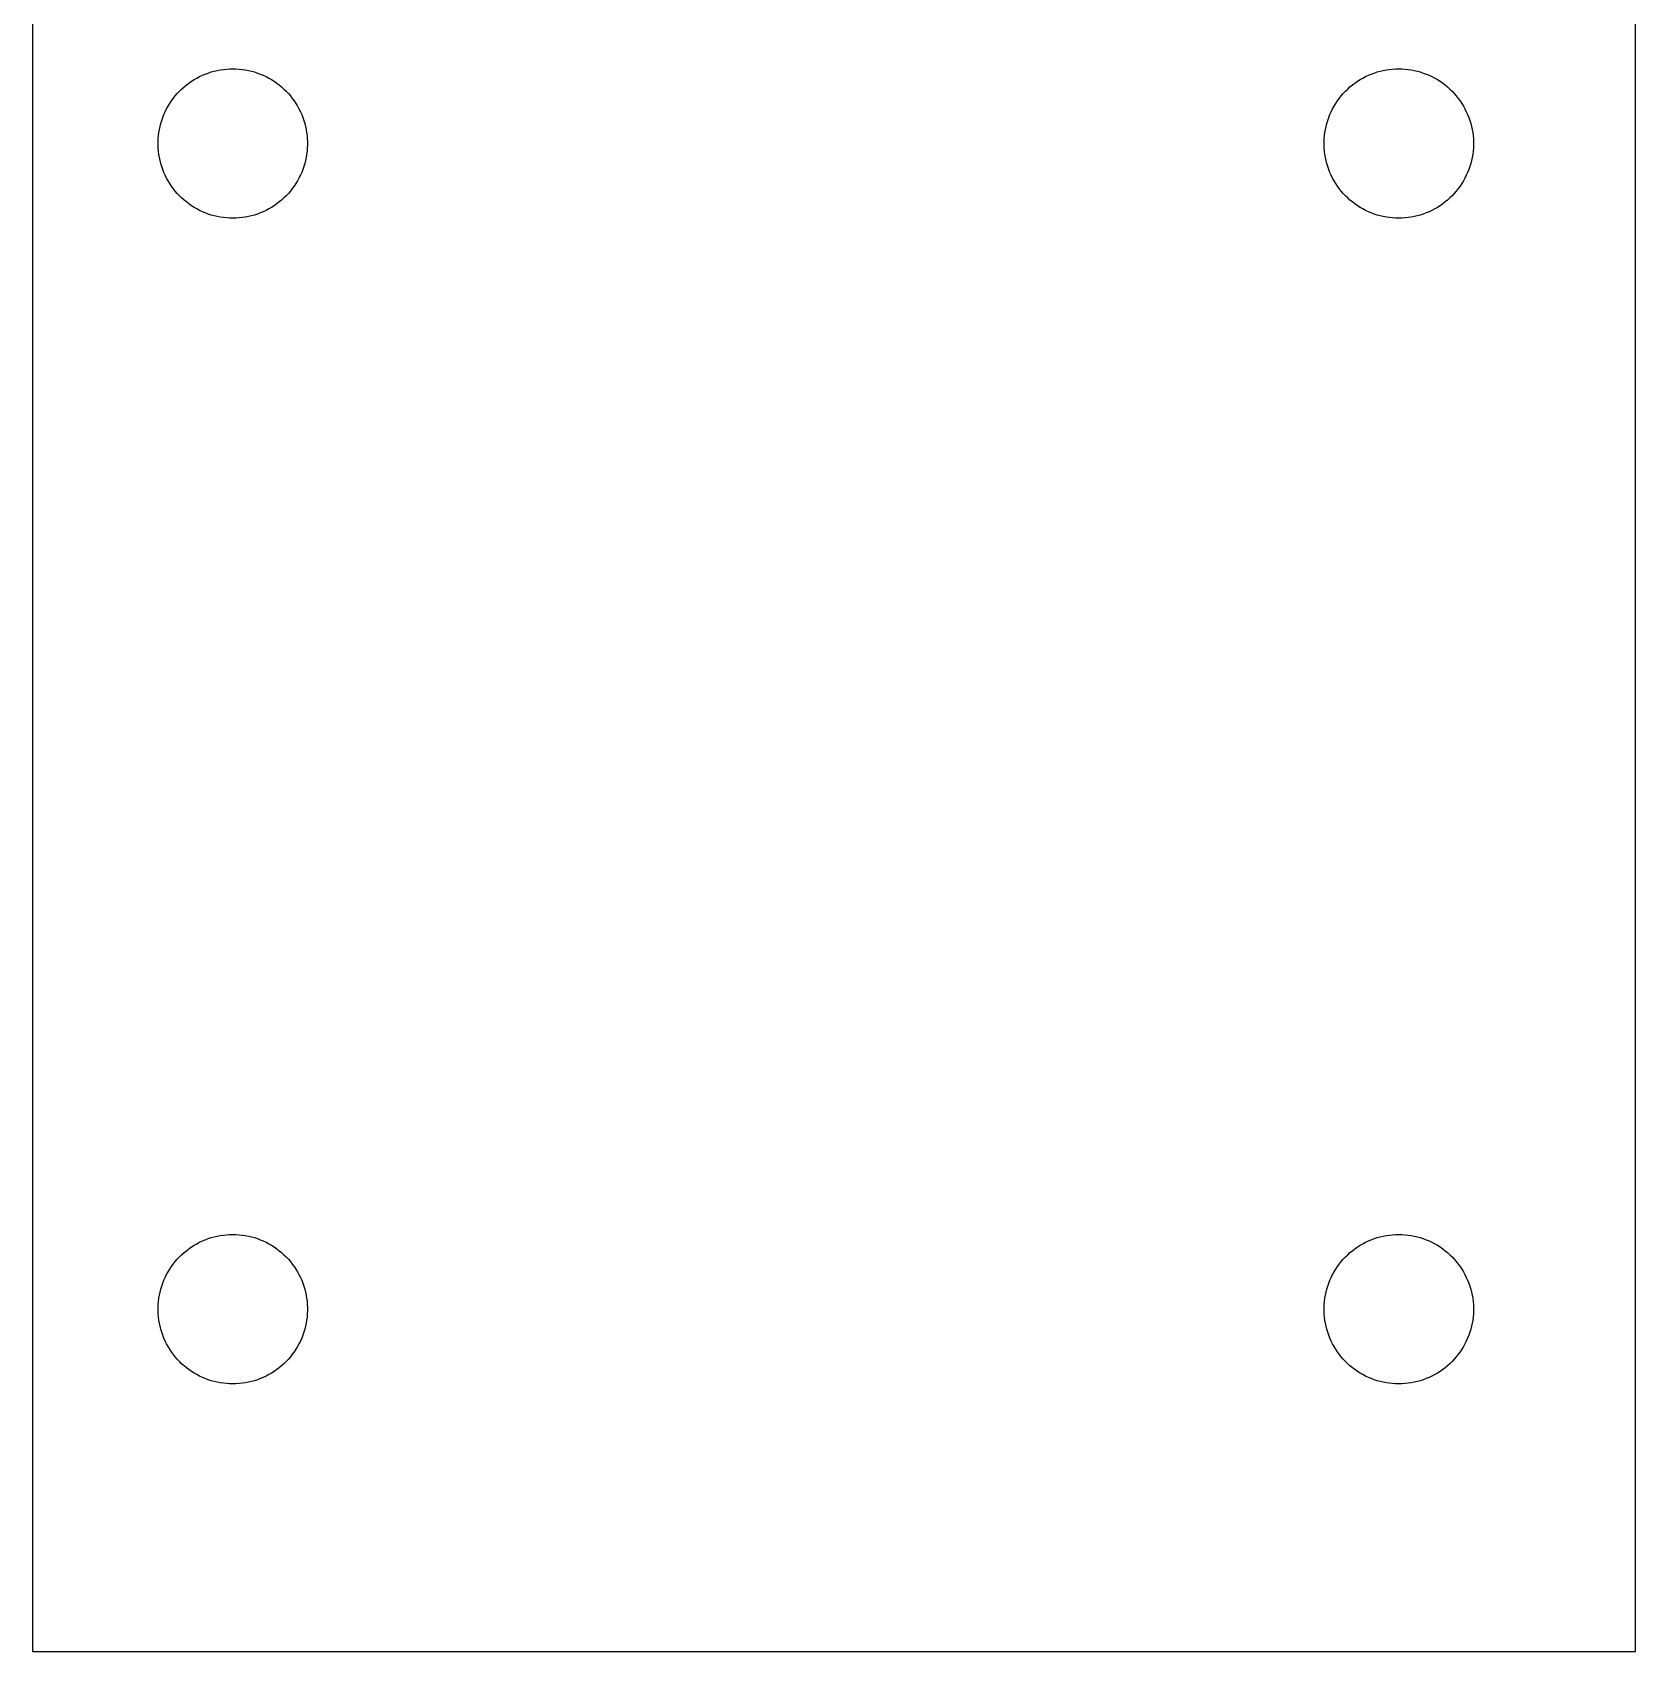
# Model space of a CAD drawing. Header units: metres. Extents: x -0.85 to 0.89, y -1 to 6.
# Drawn here: x -0.846 to 0.886, y -1 to 0.75 of the extents above; entities that cross this region are included whole.
import ezdxf

# ---------------------------------------------------------------- set-up
doc = ezdxf.new("R2010")
doc.units = ezdxf.units.M

msp = doc.modelspace()

# ---------------------------------------------------------------- linework, layer by layer
for p, q in [((-0.8465, 6), (-0.8465, -1)), ((0.8858, -1), (0.8858, 6)), ((-0.6717, 0.6989), (-0.6688, 0.7006)), ((-0.6688, 0.7006), (-0.6658, 0.7022)), ((-0.6658, 0.7022), (-0.6627, 0.7036)), ((-0.6627, 0.7036), (-0.6596, 0.705)), ((-0.6596, 0.705), (-0.6564, 0.7061)), ((-0.6564, 0.7061), (-0.6532, 0.7072)), ((-0.6532, 0.7072), (-0.65, 0.7081)), ((-0.65, 0.7081), (-0.6467, 0.7089)), ((-0.6467, 0.7089), (-0.6434, 0.7095)), ((-0.6434, 0.7095), (-0.64, 0.71)), ((-0.64, 0.71), (-0.6367, 0.7103)), ((-0.6367, 0.7103), (-0.6333, 0.7106)), ((-0.6333, 0.7106), (-0.6299, 0.7106)), ((-0.6299, 0.7106), (-0.6265, 0.7106)), ((-0.6265, 0.7106), (-0.6232, 0.7103)), ((-0.6232, 0.7103), (-0.6198, 0.71)), ((-0.6198, 0.71), (-0.6165, 0.7095)), ((-0.6165, 0.7095), (-0.6131, 0.7089)), ((-0.6131, 0.7089), (-0.6098, 0.7081)), ((-0.6098, 0.7081), (-0.6066, 0.7072)), ((-0.6066, 0.7072), (-0.6034, 0.7061)), ((-0.6034, 0.7061), (-0.6002, 0.705)), ((-0.6002, 0.705), (-0.5971, 0.7036)), ((-0.5971, 0.7036), (-0.594, 0.7022)), ((-0.594, 0.7022), (-0.591, 0.7006)), ((-0.591, 0.7006), (-0.5881, 0.6989)), ((0.5881, 0.6989), (0.591, 0.7006)), ((0.591, 0.7006), (0.594, 0.7022)), ((0.594, 0.7022), (0.5971, 0.7036)), ((0.5971, 0.7036), (0.6002, 0.705)), ((0.6002, 0.705), (0.6034, 0.7061)), ((0.6034, 0.7061), (0.6066, 0.7072)), ((0.6066, 0.7072), (0.6098, 0.7081)), ((0.6098, 0.7081), (0.6131, 0.7089)), ((0.6131, 0.7089), (0.6165, 0.7095)), ((0.6165, 0.7095), (0.6198, 0.71)), ((0.6198, 0.71), (0.6232, 0.7103)), ((0.6232, 0.7103), (0.6265, 0.7106)), ((0.6265, 0.7106), (0.6299, 0.7106)), ((0.6299, 0.7106), (0.6333, 0.7106)), ((0.6333, 0.7106), (0.6367, 0.7103)), ((0.6367, 0.7103), (0.64, 0.71)), ((0.64, 0.71), (0.6434, 0.7095)), ((0.6434, 0.7095), (0.6467, 0.7089)), ((0.6467, 0.7089), (0.65, 0.7081)), ((0.65, 0.7081), (0.6532, 0.7072)), ((0.6532, 0.7072), (0.6564, 0.7061)), ((0.6564, 0.7061), (0.6596, 0.705)), ((0.6596, 0.705), (0.6627, 0.7036)), ((0.6627, 0.7036), (0.6658, 0.7022)), ((0.6658, 0.7022), (0.6688, 0.7006)), ((0.6688, 0.7006), (0.6717, 0.6989)), ((-0.6921, 0.6814), (-0.6899, 0.6839)), ((-0.6899, 0.6839), (-0.6876, 0.6864)), ((-0.6876, 0.6864), (-0.6852, 0.6888)), ((-0.6852, 0.6888), (-0.6826, 0.691)), ((-0.6826, 0.691), (-0.68, 0.6932)), ((-0.68, 0.6932), (-0.6774, 0.6952)), ((-0.6774, 0.6952), (-0.6746, 0.6971)), ((-0.6746, 0.6971), (-0.6717, 0.6989)), ((-0.5881, 0.6989), (-0.5853, 0.6971)), ((-0.5853, 0.6971), (-0.5825, 0.6952)), ((-0.5825, 0.6952), (-0.5798, 0.6932)), ((-0.5798, 0.6932), (-0.5772, 0.691)), ((-0.5772, 0.691), (-0.5747, 0.6888)), ((-0.5747, 0.6888), (-0.5723, 0.6864)), ((-0.5723, 0.6864), (-0.5699, 0.6839)), ((-0.5699, 0.6839), (-0.5677, 0.6814)), ((0.5677, 0.6814), (0.5699, 0.6839)), ((0.5699, 0.6839), (0.5723, 0.6864)), ((0.5723, 0.6864), (0.5747, 0.6888)), ((0.5747, 0.6888), (0.5772, 0.691)), ((0.5772, 0.691), (0.5798, 0.6932)), ((0.5798, 0.6932), (0.5825, 0.6952)), ((0.5825, 0.6952), (0.5853, 0.6971)), ((0.5853, 0.6971), (0.5881, 0.6989)), ((0.6717, 0.6989), (0.6746, 0.6971)), ((0.6746, 0.6971), (0.6774, 0.6952)), ((0.6774, 0.6952), (0.68, 0.6932)), ((0.68, 0.6932), (0.6826, 0.691)), ((0.6826, 0.691), (0.6852, 0.6888)), ((0.6852, 0.6888), (0.6876, 0.6864)), ((0.6876, 0.6864), (0.6899, 0.6839)), ((0.6899, 0.6839), (0.6921, 0.6814)), ((-0.7029, 0.6643), (-0.7014, 0.6673)), ((-0.7014, 0.6673), (-0.6998, 0.6703)), ((-0.6998, 0.6703), (-0.6981, 0.6732)), ((-0.6981, 0.6732), (-0.6962, 0.676)), ((-0.6962, 0.676), (-0.6942, 0.6787)), ((-0.6942, 0.6787), (-0.6921, 0.6814)), ((-0.5677, 0.6814), (-0.5656, 0.6787)), ((-0.5656, 0.6787), (-0.5636, 0.676)), ((-0.5636, 0.676), (-0.5618, 0.6732)), ((-0.5618, 0.6732), (-0.56, 0.6703)), ((-0.56, 0.6703), (-0.5584, 0.6673)), ((-0.5584, 0.6673), (-0.5569, 0.6643)), ((0.5569, 0.6643), (0.5584, 0.6673)), ((0.5584, 0.6673), (0.56, 0.6703)), ((0.56, 0.6703), (0.5618, 0.6732)), ((0.5618, 0.6732), (0.5636, 0.676)), ((0.5636, 0.676), (0.5656, 0.6787)), ((0.5656, 0.6787), (0.5677, 0.6814)), ((0.6921, 0.6814), (0.6942, 0.6787)), ((0.6942, 0.6787), (0.6962, 0.676)), ((0.6962, 0.676), (0.6981, 0.6732)), ((0.6981, 0.6732), (0.6998, 0.6703)), ((0.6998, 0.6703), (0.7014, 0.6673)), ((0.7014, 0.6673), (0.7029, 0.6643)), ((-0.7092, 0.645), (-0.7085, 0.6483)), ((-0.7085, 0.6483), (-0.7076, 0.6516)), ((-0.7076, 0.6516), (-0.7067, 0.6549)), ((-0.7067, 0.6549), (-0.7056, 0.6581)), ((-0.7056, 0.6581), (-0.7043, 0.6612)), ((-0.7043, 0.6612), (-0.7029, 0.6643)), ((-0.5569, 0.6643), (-0.5555, 0.6612)), ((-0.5555, 0.6612), (-0.5543, 0.6581)), ((-0.5543, 0.6581), (-0.5532, 0.6549)), ((-0.5532, 0.6549), (-0.5522, 0.6516)), ((-0.5522, 0.6516), (-0.5513, 0.6483)), ((-0.5513, 0.6483), (-0.5506, 0.645)), ((0.5506, 0.645), (0.5513, 0.6483)), ((0.5513, 0.6483), (0.5522, 0.6516)), ((0.5522, 0.6516), (0.5532, 0.6549)), ((0.5532, 0.6549), (0.5543, 0.6581)), ((0.5543, 0.6581), (0.5555, 0.6612)), ((0.5555, 0.6612), (0.5569, 0.6643)), ((0.7029, 0.6643), (0.7043, 0.6612)), ((0.7043, 0.6612), (0.7056, 0.6581)), ((0.7056, 0.6581), (0.7067, 0.6549)), ((0.7067, 0.6549), (0.7076, 0.6516)), ((0.7076, 0.6516), (0.7085, 0.6483)), ((0.7085, 0.6483), (0.7092, 0.645)), ((-0.7106, 0.6316), (-0.7105, 0.635)), ((-0.7106, 0.6282), (-0.7106, 0.6316)), ((-0.7105, 0.635), (-0.7102, 0.6384)), ((-0.7102, 0.6384), (-0.7098, 0.6417)), ((-0.7098, 0.6417), (-0.7092, 0.645)), ((-0.5506, 0.645), (-0.5501, 0.6417)), ((-0.5501, 0.6417), (-0.5497, 0.6384)), ((-0.5497, 0.6384), (-0.5494, 0.635)), ((-0.5494, 0.635), (-0.5492, 0.6316)), ((-0.5492, 0.6316), (-0.5492, 0.6282)), ((0.5492, 0.6316), (0.5494, 0.635)), ((0.5492, 0.6282), (0.5492, 0.6316)), ((0.5494, 0.635), (0.5497, 0.6384)), ((0.5497, 0.6384), (0.5501, 0.6417)), ((0.5501, 0.6417), (0.5506, 0.645)), ((0.7092, 0.645), (0.7098, 0.6417)), ((0.7098, 0.6417), (0.7102, 0.6384)), ((0.7102, 0.6384), (0.7105, 0.635)), ((0.7105, 0.635), (0.7106, 0.6316)), ((0.7106, 0.6316), (0.7106, 0.6282)), ((-0.7105, 0.6248), (-0.7106, 0.6282)), ((-0.7102, 0.6215), (-0.7105, 0.6248)), ((-0.7098, 0.6181), (-0.7102, 0.6215)), ((-0.7092, 0.6148), (-0.7098, 0.6181)), ((-0.7085, 0.6115), (-0.7092, 0.6148)), ((-0.5506, 0.6148), (-0.5513, 0.6115)), ((-0.5501, 0.6181), (-0.5506, 0.6148)), ((-0.5497, 0.6215), (-0.5501, 0.6181)), ((-0.5494, 0.6248), (-0.5497, 0.6215)), ((-0.5492, 0.6282), (-0.5494, 0.6248)), ((0.5494, 0.6248), (0.5492, 0.6282)), ((0.5497, 0.6215), (0.5494, 0.6248)), ((0.5501, 0.6181), (0.5497, 0.6215)), ((0.5506, 0.6148), (0.5501, 0.6181)), ((0.5513, 0.6115), (0.5506, 0.6148)), ((0.7092, 0.6148), (0.7085, 0.6115)), ((0.7098, 0.6181), (0.7092, 0.6148)), ((0.7102, 0.6215), (0.7098, 0.6181)), ((0.7105, 0.6248), (0.7102, 0.6215)), ((0.7106, 0.6282), (0.7105, 0.6248)), ((-0.7076, 0.6082), (-0.7085, 0.6115)), ((-0.7067, 0.605), (-0.7076, 0.6082)), ((-0.7056, 0.6018), (-0.7067, 0.605)), ((-0.7043, 0.5986), (-0.7056, 0.6018)), ((-0.7029, 0.5956), (-0.7043, 0.5986)), ((-0.7014, 0.5925), (-0.7029, 0.5956)), ((-0.5569, 0.5956), (-0.5584, 0.5925)), ((-0.5555, 0.5986), (-0.5569, 0.5956)), ((-0.5543, 0.6018), (-0.5555, 0.5986)), ((-0.5532, 0.605), (-0.5543, 0.6018)), ((-0.5522, 0.6082), (-0.5532, 0.605)), ((-0.5513, 0.6115), (-0.5522, 0.6082)), ((0.5522, 0.6082), (0.5513, 0.6115)), ((0.5532, 0.605), (0.5522, 0.6082)), ((0.5543, 0.6018), (0.5532, 0.605)), ((0.5555, 0.5986), (0.5543, 0.6018)), ((0.5569, 0.5956), (0.5555, 0.5986)), ((0.5584, 0.5925), (0.5569, 0.5956)), ((0.7029, 0.5956), (0.7014, 0.5925)), ((0.7043, 0.5986), (0.7029, 0.5956)), ((0.7056, 0.6018), (0.7043, 0.5986)), ((0.7067, 0.605), (0.7056, 0.6018)), ((0.7076, 0.6082), (0.7067, 0.605)), ((0.7085, 0.6115), (0.7076, 0.6082)), ((-0.6998, 0.5896), (-0.7014, 0.5925)), ((-0.6981, 0.5867), (-0.6998, 0.5896)), ((-0.6962, 0.5838), (-0.6981, 0.5867)), ((-0.6942, 0.5811), (-0.6962, 0.5838)), ((-0.6921, 0.5785), (-0.6942, 0.5811)), ((-0.6899, 0.5759), (-0.6921, 0.5785)), ((-0.5677, 0.5785), (-0.5699, 0.5759)), ((-0.5656, 0.5811), (-0.5677, 0.5785)), ((-0.5636, 0.5838), (-0.5656, 0.5811)), ((-0.5618, 0.5867), (-0.5636, 0.5838)), ((-0.56, 0.5896), (-0.5618, 0.5867)), ((-0.5584, 0.5925), (-0.56, 0.5896)), ((0.56, 0.5896), (0.5584, 0.5925)), ((0.5618, 0.5867), (0.56, 0.5896)), ((0.5636, 0.5838), (0.5618, 0.5867)), ((0.5656, 0.5811), (0.5636, 0.5838)), ((0.5677, 0.5785), (0.5656, 0.5811)), ((0.5699, 0.5759), (0.5677, 0.5785)), ((0.6921, 0.5785), (0.6899, 0.5759)), ((0.6942, 0.5811), (0.6921, 0.5785)), ((0.6962, 0.5838), (0.6942, 0.5811)), ((0.6981, 0.5867), (0.6962, 0.5838)), ((0.6998, 0.5896), (0.6981, 0.5867)), ((0.7014, 0.5925), (0.6998, 0.5896)), ((-0.6876, 0.5734), (-0.6899, 0.5759)), ((-0.6852, 0.5711), (-0.6876, 0.5734)), ((-0.6826, 0.5688), (-0.6852, 0.5711)), ((-0.68, 0.5667), (-0.6826, 0.5688)), ((-0.6774, 0.5646), (-0.68, 0.5667)), ((-0.6746, 0.5627), (-0.6774, 0.5646)), ((-0.6717, 0.5609), (-0.6746, 0.5627)), ((-0.6688, 0.5592), (-0.6717, 0.5609)), ((-0.5881, 0.5609), (-0.591, 0.5592)), ((-0.5853, 0.5627), (-0.5881, 0.5609)), ((-0.5825, 0.5646), (-0.5853, 0.5627)), ((-0.5798, 0.5667), (-0.5825, 0.5646)), ((-0.5772, 0.5688), (-0.5798, 0.5667)), ((-0.5747, 0.5711), (-0.5772, 0.5688)), ((-0.5723, 0.5734), (-0.5747, 0.5711)), ((-0.5699, 0.5759), (-0.5723, 0.5734)), ((0.5723, 0.5734), (0.5699, 0.5759)), ((0.5747, 0.5711), (0.5723, 0.5734)), ((0.5772, 0.5688), (0.5747, 0.5711)), ((0.5798, 0.5667), (0.5772, 0.5688)), ((0.5825, 0.5646), (0.5798, 0.5667)), ((0.5853, 0.5627), (0.5825, 0.5646)), ((0.5881, 0.5609), (0.5853, 0.5627)), ((0.591, 0.5592), (0.5881, 0.5609)), ((0.6717, 0.5609), (0.6688, 0.5592)), ((0.6746, 0.5627), (0.6717, 0.5609)), ((0.6774, 0.5646), (0.6746, 0.5627)), ((0.68, 0.5667), (0.6774, 0.5646)), ((0.6826, 0.5688), (0.68, 0.5667)), ((0.6852, 0.5711), (0.6826, 0.5688)), ((0.6876, 0.5734), (0.6852, 0.5711)), ((0.6899, 0.5759), (0.6876, 0.5734)), ((-0.6658, 0.5576), (-0.6688, 0.5592)), ((-0.6627, 0.5562), (-0.6658, 0.5576)), ((-0.6596, 0.5549), (-0.6627, 0.5562)), ((-0.6564, 0.5537), (-0.6596, 0.5549)), ((-0.6532, 0.5526), (-0.6564, 0.5537)), ((-0.65, 0.5517), (-0.6532, 0.5526)), ((-0.6467, 0.551), (-0.65, 0.5517)), ((-0.6434, 0.5503), (-0.6467, 0.551)), ((-0.64, 0.5498), (-0.6434, 0.5503)), ((-0.6367, 0.5495), (-0.64, 0.5498)), ((-0.6333, 0.5493), (-0.6367, 0.5495)), ((-0.6299, 0.5492), (-0.6333, 0.5493)), ((-0.6265, 0.5493), (-0.6299, 0.5492)), ((-0.6232, 0.5495), (-0.6265, 0.5493)), ((-0.6198, 0.5498), (-0.6232, 0.5495)), ((-0.6165, 0.5503), (-0.6198, 0.5498)), ((-0.6131, 0.551), (-0.6165, 0.5503)), ((-0.6098, 0.5517), (-0.6131, 0.551)), ((-0.6066, 0.5526), (-0.6098, 0.5517)), ((-0.6034, 0.5537), (-0.6066, 0.5526)), ((-0.6002, 0.5549), (-0.6034, 0.5537)), ((-0.5971, 0.5562), (-0.6002, 0.5549)), ((-0.594, 0.5576), (-0.5971, 0.5562)), ((-0.591, 0.5592), (-0.594, 0.5576)), ((0.594, 0.5576), (0.591, 0.5592)), ((0.5971, 0.5562), (0.594, 0.5576)), ((0.6002, 0.5549), (0.5971, 0.5562)), ((0.6034, 0.5537), (0.6002, 0.5549)), ((0.6066, 0.5526), (0.6034, 0.5537)), ((0.6098, 0.5517), (0.6066, 0.5526)), ((0.6131, 0.551), (0.6098, 0.5517)), ((0.6165, 0.5503), (0.6131, 0.551)), ((0.6198, 0.5498), (0.6165, 0.5503)), ((0.6232, 0.5495), (0.6198, 0.5498)), ((0.6265, 0.5493), (0.6232, 0.5495)), ((0.6299, 0.5492), (0.6265, 0.5493)), ((0.6333, 0.5493), (0.6299, 0.5492)), ((0.6367, 0.5495), (0.6333, 0.5493)), ((0.64, 0.5498), (0.6367, 0.5495)), ((0.6434, 0.5503), (0.64, 0.5498)), ((0.6467, 0.551), (0.6434, 0.5503)), ((0.65, 0.5517), (0.6467, 0.551)), ((0.6532, 0.5526), (0.65, 0.5517)), ((0.6564, 0.5537), (0.6532, 0.5526)), ((0.6596, 0.5549), (0.6564, 0.5537)), ((0.6627, 0.5562), (0.6596, 0.5549)), ((0.6658, 0.5576), (0.6627, 0.5562)), ((0.6688, 0.5592), (0.6658, 0.5576)), ((-0.6717, -0.5609), (-0.6688, -0.5592)), ((-0.6688, -0.5592), (-0.6658, -0.5576)), ((-0.6658, -0.5576), (-0.6627, -0.5562)), ((-0.6627, -0.5562), (-0.6596, -0.5549)), ((-0.6596, -0.5549), (-0.6564, -0.5537)), ((-0.6564, -0.5537), (-0.6532, -0.5526)), ((-0.6532, -0.5526), (-0.65, -0.5517)), ((-0.65, -0.5517), (-0.6467, -0.551)), ((-0.6467, -0.551), (-0.6434, -0.5503)), ((-0.6434, -0.5503), (-0.64, -0.5498)), ((-0.64, -0.5498), (-0.6367, -0.5495)), ((-0.6367, -0.5495), (-0.6333, -0.5493)), ((-0.6333, -0.5493), (-0.6299, -0.5492)), ((-0.6299, -0.5492), (-0.6265, -0.5493)), ((-0.6265, -0.5493), (-0.6232, -0.5495)), ((-0.6232, -0.5495), (-0.6198, -0.5498)), ((-0.6198, -0.5498), (-0.6165, -0.5503)), ((-0.6165, -0.5503), (-0.6131, -0.551)), ((-0.6131, -0.551), (-0.6098, -0.5517)), ((-0.6098, -0.5517), (-0.6066, -0.5526)), ((-0.6066, -0.5526), (-0.6034, -0.5537)), ((-0.6034, -0.5537), (-0.6002, -0.5549)), ((-0.6002, -0.5549), (-0.5971, -0.5562)), ((-0.5971, -0.5562), (-0.594, -0.5576)), ((-0.594, -0.5576), (-0.591, -0.5592)), ((-0.591, -0.5592), (-0.5881, -0.5609)), ((0.5881, -0.5609), (0.591, -0.5592)), ((0.591, -0.5592), (0.594, -0.5576)), ((0.594, -0.5576), (0.5971, -0.5562)), ((0.5971, -0.5562), (0.6002, -0.5549)), ((0.6002, -0.5549), (0.6034, -0.5537)), ((0.6034, -0.5537), (0.6066, -0.5526)), ((0.6066, -0.5526), (0.6098, -0.5517)), ((0.6098, -0.5517), (0.6131, -0.551)), ((0.6131, -0.551), (0.6165, -0.5503)), ((0.6165, -0.5503), (0.6198, -0.5498)), ((0.6198, -0.5498), (0.6232, -0.5495)), ((0.6232, -0.5495), (0.6265, -0.5493)), ((0.6265, -0.5493), (0.6299, -0.5492)), ((0.6299, -0.5492), (0.6333, -0.5493)), ((0.6333, -0.5493), (0.6367, -0.5495)), ((0.6367, -0.5495), (0.64, -0.5498)), ((0.64, -0.5498), (0.6434, -0.5503)), ((0.6434, -0.5503), (0.6467, -0.551)), ((0.6467, -0.551), (0.65, -0.5517)), ((0.65, -0.5517), (0.6532, -0.5526)), ((0.6532, -0.5526), (0.6564, -0.5537)), ((0.6564, -0.5537), (0.6596, -0.5549)), ((0.6596, -0.5549), (0.6627, -0.5562)), ((0.6627, -0.5562), (0.6658, -0.5576)), ((0.6658, -0.5576), (0.6688, -0.5592)), ((0.6688, -0.5592), (0.6717, -0.5609)), ((-0.6921, -0.5785), (-0.6899, -0.5759)), ((-0.6899, -0.5759), (-0.6876, -0.5734)), ((-0.6876, -0.5734), (-0.6852, -0.5711)), ((-0.6852, -0.5711), (-0.6826, -0.5688)), ((-0.6826, -0.5688), (-0.68, -0.5667)), ((-0.68, -0.5667), (-0.6774, -0.5646)), ((-0.6774, -0.5646), (-0.6746, -0.5627)), ((-0.6746, -0.5627), (-0.6717, -0.5609)), ((-0.5881, -0.5609), (-0.5853, -0.5627)), ((-0.5853, -0.5627), (-0.5825, -0.5646)), ((-0.5825, -0.5646), (-0.5798, -0.5667)), ((-0.5798, -0.5667), (-0.5772, -0.5688)), ((-0.5772, -0.5688), (-0.5747, -0.5711)), ((-0.5747, -0.5711), (-0.5723, -0.5734)), ((-0.5723, -0.5734), (-0.5699, -0.5759)), ((-0.5699, -0.5759), (-0.5677, -0.5785)), ((0.5677, -0.5785), (0.5699, -0.5759)), ((0.5699, -0.5759), (0.5723, -0.5734)), ((0.5723, -0.5734), (0.5747, -0.5711)), ((0.5747, -0.5711), (0.5772, -0.5688)), ((0.5772, -0.5688), (0.5798, -0.5667)), ((0.5798, -0.5667), (0.5825, -0.5646)), ((0.5825, -0.5646), (0.5853, -0.5627)), ((0.5853, -0.5627), (0.5881, -0.5609)), ((0.6717, -0.5609), (0.6746, -0.5627)), ((0.6746, -0.5627), (0.6774, -0.5646)), ((0.6774, -0.5646), (0.68, -0.5667)), ((0.68, -0.5667), (0.6826, -0.5688)), ((0.6826, -0.5688), (0.6852, -0.5711)), ((0.6852, -0.5711), (0.6876, -0.5734)), ((0.6876, -0.5734), (0.6899, -0.5759)), ((0.6899, -0.5759), (0.6921, -0.5785)), ((-0.7029, -0.5956), (-0.7014, -0.5925)), ((-0.7014, -0.5925), (-0.6998, -0.5896)), ((-0.6998, -0.5896), (-0.6981, -0.5867)), ((-0.6981, -0.5867), (-0.6962, -0.5838)), ((-0.6962, -0.5838), (-0.6942, -0.5811)), ((-0.6942, -0.5811), (-0.6921, -0.5785)), ((-0.5677, -0.5785), (-0.5656, -0.5811)), ((-0.5656, -0.5811), (-0.5636, -0.5838)), ((-0.5636, -0.5838), (-0.5618, -0.5867)), ((-0.5618, -0.5867), (-0.56, -0.5896)), ((-0.56, -0.5896), (-0.5584, -0.5925)), ((-0.5584, -0.5925), (-0.5569, -0.5956)), ((0.5569, -0.5956), (0.5584, -0.5925)), ((0.5584, -0.5925), (0.56, -0.5896)), ((0.56, -0.5896), (0.5618, -0.5867)), ((0.5618, -0.5867), (0.5636, -0.5838)), ((0.5636, -0.5838), (0.5656, -0.5811)), ((0.5656, -0.5811), (0.5677, -0.5785)), ((0.6921, -0.5785), (0.6942, -0.5811)), ((0.6942, -0.5811), (0.6962, -0.5838)), ((0.6962, -0.5838), (0.6981, -0.5867)), ((0.6981, -0.5867), (0.6998, -0.5896)), ((0.6998, -0.5896), (0.7014, -0.5925)), ((0.7014, -0.5925), (0.7029, -0.5956)), ((-0.7092, -0.6148), (-0.7085, -0.6115)), ((-0.7085, -0.6115), (-0.7076, -0.6082)), ((-0.7076, -0.6082), (-0.7067, -0.605)), ((-0.7067, -0.605), (-0.7056, -0.6018)), ((-0.7056, -0.6018), (-0.7043, -0.5986)), ((-0.7043, -0.5986), (-0.7029, -0.5956)), ((-0.5569, -0.5956), (-0.5555, -0.5986)), ((-0.5555, -0.5986), (-0.5543, -0.6018)), ((-0.5543, -0.6018), (-0.5532, -0.605)), ((-0.5532, -0.605), (-0.5522, -0.6082)), ((-0.5522, -0.6082), (-0.5513, -0.6115)), ((-0.5513, -0.6115), (-0.5506, -0.6148)), ((0.5506, -0.6148), (0.5513, -0.6115)), ((0.5513, -0.6115), (0.5522, -0.6082)), ((0.5522, -0.6082), (0.5532, -0.605)), ((0.5532, -0.605), (0.5543, -0.6018)), ((0.5543, -0.6018), (0.5555, -0.5986)), ((0.5555, -0.5986), (0.5569, -0.5956)), ((0.7029, -0.5956), (0.7043, -0.5986)), ((0.7043, -0.5986), (0.7056, -0.6018)), ((0.7056, -0.6018), (0.7067, -0.605)), ((0.7067, -0.605), (0.7076, -0.6082)), ((0.7076, -0.6082), (0.7085, -0.6115)), ((0.7085, -0.6115), (0.7092, -0.6148)), ((-0.7106, -0.6282), (-0.7105, -0.6248)), ((-0.7106, -0.6316), (-0.7106, -0.6282)), ((-0.7105, -0.6248), (-0.7102, -0.6215)), ((-0.7102, -0.6215), (-0.7098, -0.6181)), ((-0.7098, -0.6181), (-0.7092, -0.6148)), ((-0.5506, -0.6148), (-0.5501, -0.6181)), ((-0.5501, -0.6181), (-0.5497, -0.6215)), ((-0.5497, -0.6215), (-0.5494, -0.6248)), ((-0.5494, -0.6248), (-0.5492, -0.6282)), ((-0.5492, -0.6282), (-0.5492, -0.6316)), ((0.5492, -0.6282), (0.5494, -0.6248)), ((0.5492, -0.6316), (0.5492, -0.6282)), ((0.5494, -0.6248), (0.5497, -0.6215)), ((0.5497, -0.6215), (0.5501, -0.6181)), ((0.5501, -0.6181), (0.5506, -0.6148)), ((0.7092, -0.6148), (0.7098, -0.6181)), ((0.7098, -0.6181), (0.7102, -0.6215)), ((0.7102, -0.6215), (0.7105, -0.6248)), ((0.7105, -0.6248), (0.7106, -0.6282)), ((0.7106, -0.6282), (0.7106, -0.6316)), ((-0.7105, -0.635), (-0.7106, -0.6316)), ((-0.7102, -0.6384), (-0.7105, -0.635)), ((-0.7098, -0.6417), (-0.7102, -0.6384)), ((-0.7092, -0.645), (-0.7098, -0.6417)), ((-0.7085, -0.6483), (-0.7092, -0.645)), ((-0.5506, -0.645), (-0.5513, -0.6483)), ((-0.5501, -0.6417), (-0.5506, -0.645)), ((-0.5497, -0.6384), (-0.5501, -0.6417)), ((-0.5494, -0.635), (-0.5497, -0.6384)), ((-0.5492, -0.6316), (-0.5494, -0.635)), ((0.5494, -0.635), (0.5492, -0.6316)), ((0.5497, -0.6384), (0.5494, -0.635)), ((0.5501, -0.6417), (0.5497, -0.6384)), ((0.5506, -0.645), (0.5501, -0.6417)), ((0.5513, -0.6483), (0.5506, -0.645)), ((0.7092, -0.645), (0.7085, -0.6483)), ((0.7098, -0.6417), (0.7092, -0.645)), ((0.7102, -0.6384), (0.7098, -0.6417)), ((0.7105, -0.635), (0.7102, -0.6384)), ((0.7106, -0.6316), (0.7105, -0.635)), ((-0.7076, -0.6516), (-0.7085, -0.6483)), ((-0.7067, -0.6549), (-0.7076, -0.6516)), ((-0.7056, -0.6581), (-0.7067, -0.6549)), ((-0.7043, -0.6612), (-0.7056, -0.6581)), ((-0.7029, -0.6643), (-0.7043, -0.6612)), ((-0.7014, -0.6673), (-0.7029, -0.6643)), ((-0.5569, -0.6643), (-0.5584, -0.6673)), ((-0.5555, -0.6612), (-0.5569, -0.6643)), ((-0.5543, -0.6581), (-0.5555, -0.6612)), ((-0.5532, -0.6549), (-0.5543, -0.6581)), ((-0.5522, -0.6516), (-0.5532, -0.6549)), ((-0.5513, -0.6483), (-0.5522, -0.6516)), ((0.5522, -0.6516), (0.5513, -0.6483)), ((0.5532, -0.6549), (0.5522, -0.6516)), ((0.5543, -0.6581), (0.5532, -0.6549)), ((0.5555, -0.6612), (0.5543, -0.6581)), ((0.5569, -0.6643), (0.5555, -0.6612)), ((0.5584, -0.6673), (0.5569, -0.6643)), ((0.7029, -0.6643), (0.7014, -0.6673)), ((0.7043, -0.6612), (0.7029, -0.6643)), ((0.7056, -0.6581), (0.7043, -0.6612)), ((0.7067, -0.6549), (0.7056, -0.6581)), ((0.7076, -0.6516), (0.7067, -0.6549)), ((0.7085, -0.6483), (0.7076, -0.6516)), ((-0.6998, -0.6703), (-0.7014, -0.6673)), ((-0.6981, -0.6732), (-0.6998, -0.6703)), ((-0.6962, -0.676), (-0.6981, -0.6732)), ((-0.6942, -0.6787), (-0.6962, -0.676)), ((-0.6921, -0.6814), (-0.6942, -0.6787)), ((-0.6899, -0.6839), (-0.6921, -0.6814)), ((-0.5677, -0.6814), (-0.5699, -0.6839)), ((-0.5656, -0.6787), (-0.5677, -0.6814)), ((-0.5636, -0.676), (-0.5656, -0.6787)), ((-0.5618, -0.6732), (-0.5636, -0.676)), ((-0.56, -0.6703), (-0.5618, -0.6732)), ((-0.5584, -0.6673), (-0.56, -0.6703)), ((0.56, -0.6703), (0.5584, -0.6673)), ((0.5618, -0.6732), (0.56, -0.6703)), ((0.5636, -0.676), (0.5618, -0.6732)), ((0.5656, -0.6787), (0.5636, -0.676)), ((0.5677, -0.6814), (0.5656, -0.6787)), ((0.5699, -0.6839), (0.5677, -0.6814)), ((0.6921, -0.6814), (0.6899, -0.6839)), ((0.6942, -0.6787), (0.6921, -0.6814)), ((0.6962, -0.676), (0.6942, -0.6787)), ((0.6981, -0.6732), (0.6962, -0.676)), ((0.6998, -0.6703), (0.6981, -0.6732)), ((0.7014, -0.6673), (0.6998, -0.6703)), ((-0.6876, -0.6864), (-0.6899, -0.6839)), ((-0.6852, -0.6888), (-0.6876, -0.6864)), ((-0.6826, -0.691), (-0.6852, -0.6888)), ((-0.68, -0.6932), (-0.6826, -0.691)), ((-0.6774, -0.6952), (-0.68, -0.6932)), ((-0.6746, -0.6971), (-0.6774, -0.6952)), ((-0.6717, -0.6989), (-0.6746, -0.6971)), ((-0.6688, -0.7006), (-0.6717, -0.6989)), ((-0.5881, -0.6989), (-0.591, -0.7006)), ((-0.5853, -0.6971), (-0.5881, -0.6989)), ((-0.5825, -0.6952), (-0.5853, -0.6971)), ((-0.5798, -0.6932), (-0.5825, -0.6952)), ((-0.5772, -0.691), (-0.5798, -0.6932)), ((-0.5747, -0.6888), (-0.5772, -0.691)), ((-0.5723, -0.6864), (-0.5747, -0.6888)), ((-0.5699, -0.6839), (-0.5723, -0.6864)), ((0.5723, -0.6864), (0.5699, -0.6839)), ((0.5747, -0.6888), (0.5723, -0.6864)), ((0.5772, -0.691), (0.5747, -0.6888)), ((0.5798, -0.6932), (0.5772, -0.691)), ((0.5825, -0.6952), (0.5798, -0.6932)), ((0.5853, -0.6971), (0.5825, -0.6952)), ((0.5881, -0.6989), (0.5853, -0.6971)), ((0.591, -0.7006), (0.5881, -0.6989)), ((0.6717, -0.6989), (0.6688, -0.7006)), ((0.6746, -0.6971), (0.6717, -0.6989)), ((0.6774, -0.6952), (0.6746, -0.6971)), ((0.68, -0.6932), (0.6774, -0.6952)), ((0.6826, -0.691), (0.68, -0.6932)), ((0.6852, -0.6888), (0.6826, -0.691)), ((0.6876, -0.6864), (0.6852, -0.6888)), ((0.6899, -0.6839), (0.6876, -0.6864)), ((-0.6658, -0.7022), (-0.6688, -0.7006)), ((-0.6627, -0.7036), (-0.6658, -0.7022)), ((-0.6596, -0.705), (-0.6627, -0.7036)), ((-0.6564, -0.7061), (-0.6596, -0.705)), ((-0.6532, -0.7072), (-0.6564, -0.7061)), ((-0.65, -0.7081), (-0.6532, -0.7072)), ((-0.6467, -0.7089), (-0.65, -0.7081)), ((-0.6434, -0.7095), (-0.6467, -0.7089)), ((-0.64, -0.71), (-0.6434, -0.7095)), ((-0.6367, -0.7103), (-0.64, -0.71)), ((-0.6333, -0.7106), (-0.6367, -0.7103)), ((-0.6299, -0.7106), (-0.6333, -0.7106)), ((-0.6265, -0.7106), (-0.6299, -0.7106)), ((-0.6232, -0.7103), (-0.6265, -0.7106)), ((-0.6198, -0.71), (-0.6232, -0.7103)), ((-0.6165, -0.7095), (-0.6198, -0.71)), ((-0.6131, -0.7089), (-0.6165, -0.7095)), ((-0.6098, -0.7081), (-0.6131, -0.7089)), ((-0.6066, -0.7072), (-0.6098, -0.7081)), ((-0.6034, -0.7061), (-0.6066, -0.7072)), ((-0.6002, -0.705), (-0.6034, -0.7061)), ((-0.5971, -0.7036), (-0.6002, -0.705)), ((-0.594, -0.7022), (-0.5971, -0.7036)), ((-0.591, -0.7006), (-0.594, -0.7022)), ((0.594, -0.7022), (0.591, -0.7006)), ((0.5971, -0.7036), (0.594, -0.7022)), ((0.6002, -0.705), (0.5971, -0.7036)), ((0.6034, -0.7061), (0.6002, -0.705)), ((0.6066, -0.7072), (0.6034, -0.7061)), ((0.6098, -0.7081), (0.6066, -0.7072)), ((0.6131, -0.7089), (0.6098, -0.7081)), ((0.6165, -0.7095), (0.6131, -0.7089)), ((0.6198, -0.71), (0.6165, -0.7095)), ((0.6232, -0.7103), (0.6198, -0.71)), ((0.6265, -0.7106), (0.6232, -0.7103)), ((0.6299, -0.7106), (0.6265, -0.7106)), ((0.6333, -0.7106), (0.6299, -0.7106)), ((0.6367, -0.7103), (0.6333, -0.7106)), ((0.64, -0.71), (0.6367, -0.7103)), ((0.6434, -0.7095), (0.64, -0.71)), ((0.6467, -0.7089), (0.6434, -0.7095)), ((0.65, -0.7081), (0.6467, -0.7089)), ((0.6532, -0.7072), (0.65, -0.7081)), ((0.6564, -0.7061), (0.6532, -0.7072)), ((0.6596, -0.705), (0.6564, -0.7061)), ((0.6627, -0.7036), (0.6596, -0.705)), ((0.6658, -0.7022), (0.6627, -0.7036)), ((0.6688, -0.7006), (0.6658, -0.7022)), ((-0.8465, -1), (0.8858, -1))]:
    msp.add_line(p, q)

doc.saveas('drawing.dxf')
